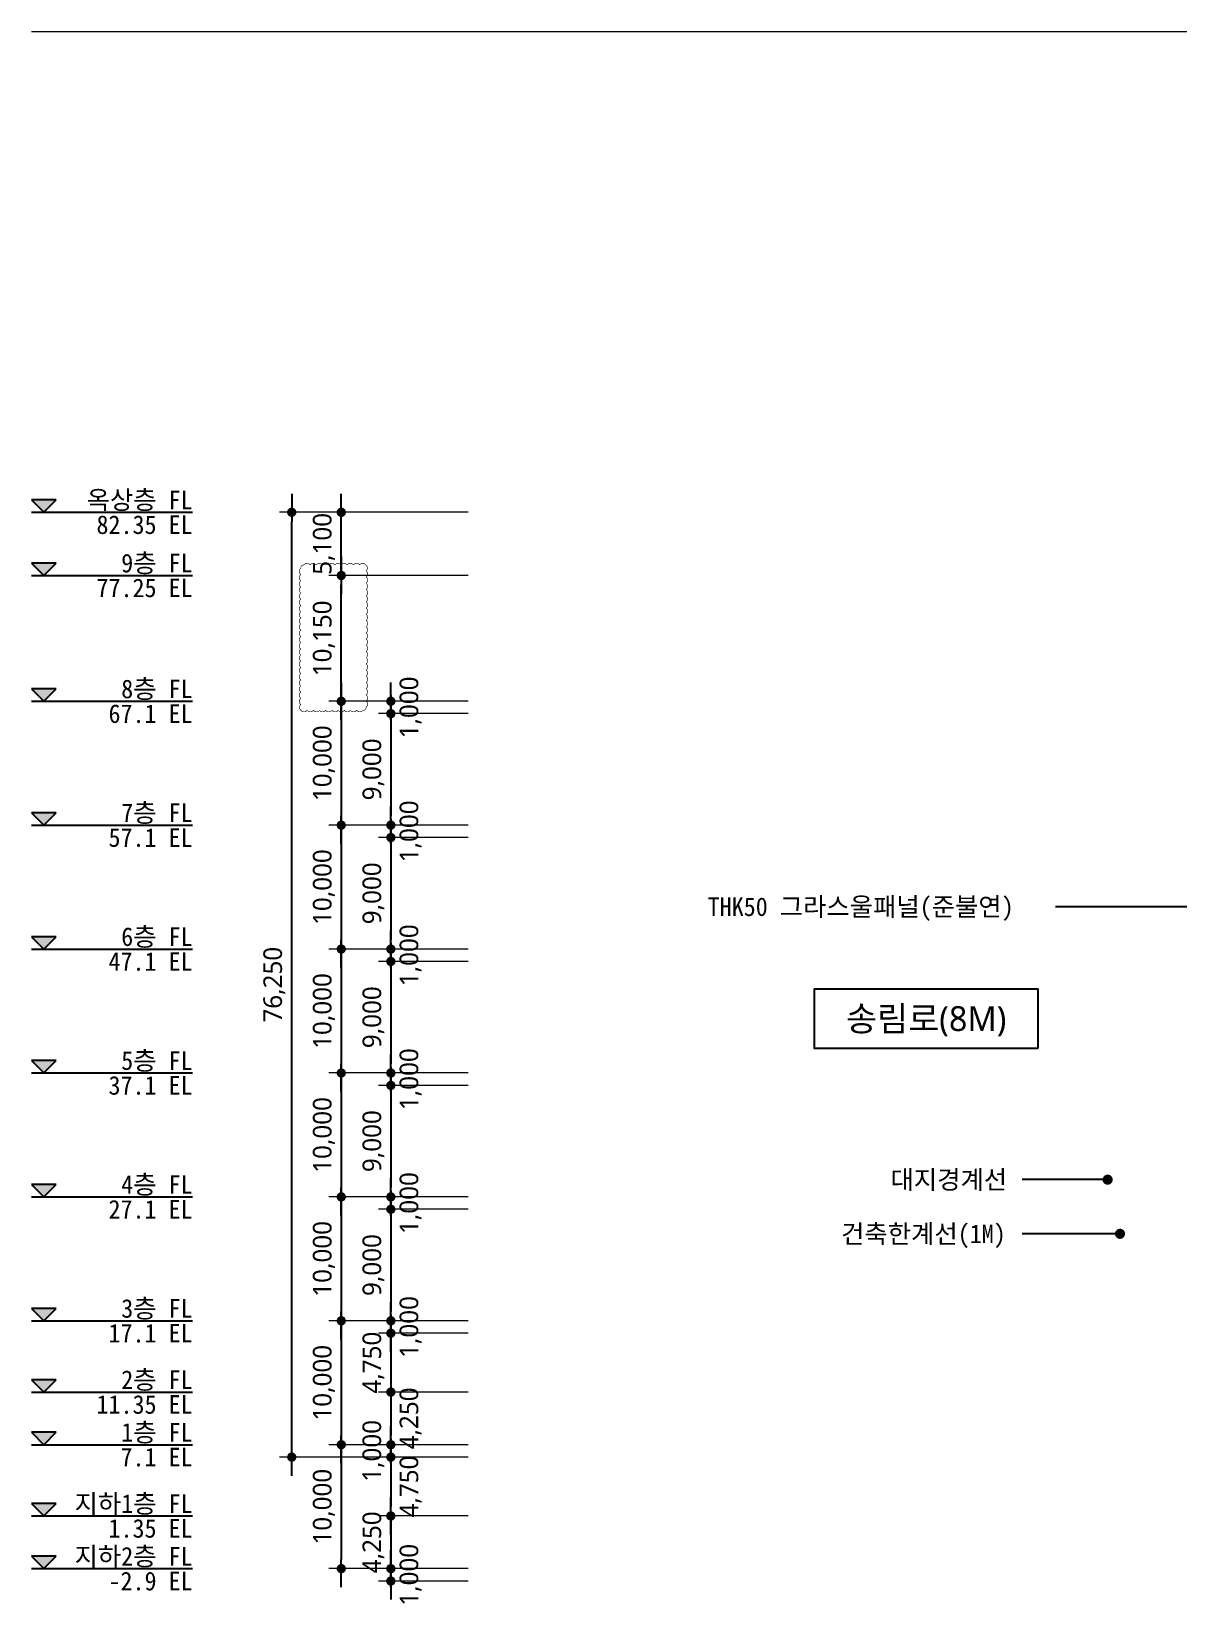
# Model space of a CAD drawing. Header units: millimetres. Extents: x 14450 to 4238925, y 15034 to 1420579.
# Drawn here: x 14450 to 107012, y 21394 to 148500 of the extents above; entities that cross this region are included whole.
import ezdxf
from ezdxf.enums import TextEntityAlignment as Align

# ---------------------------------------------------------------- set-up
doc = ezdxf.new("R2010")
doc.units = ezdxf.units.MM
doc.header["$LTSCALE"] = 5
doc.header["$MEASUREMENT"] = 0
doc.header["$PDSIZE"] = -10
doc.linetypes.add('CEN', pattern=[62, 60, -1, 0, -1])
doc.layers.get('0').update_dxf_attribs({"linetype": 'CONTINUOUS'})
doc.layers.get('Defpoints').update_dxf_attribs({"color": 153, "linetype": 'CONTINUOUS'})
for name, color, linetype, lineweight in [('A-AXIS-LINE', 1, 'CEN', 15), ('A-DIMS', 7, 'CONTINUOUS', 25), ('A-MKXS-LEAD', 7, 'CONTINUOUS', 25), ('A-MKXS-TEXT1', 3, 'CONTINUOUS', 25), ('A-XXXX-SYMB', 7, 'CONTINUOUS', 25), ('A-XXXX-TXT2', 3, 'CONTINUOUS', 25)]:
    doc.layers.add(name, color=color, linetype=linetype, lineweight=lineweight)
doc.layers.add('A-XXXX-NPLT', color=144, linetype='CONTINUOUS', lineweight=15, plot=False)
doc.layers.add('REV-202205', color=20, linetype='CONTINUOUS', lineweight=25, plot=False)
doc.layers.add('ROOM', color=7, linetype='CONTINUOUS')
doc.styles.add('HY울릉도L', font='')
doc.styles.add('돋움체', font='')
doc.styles.add('맑은고딕', font='malgun.ttf')
doc.styles.get('HY울릉도L').set_extended_font_data('HY울릉도L')
doc.styles.get('돋움체').set_extended_font_data('DotumChe')
doc.dimstyles.new('CDIM', dxfattribs={"dimtxt": 3, "dimasz": 1.5, "dimexe": 2, "dimexo": 1, "dimgap": 1, "dimtad": 1, "dimdec": 0, "dimrnd": 0.5, "dimzin": 0, "dimdsep": 32, "dimlunit": 6, "dimtxsty": 'HY울릉도L', "dimblk1": '_CIDOT', "dimblk2": '_CIDOT', "dimsah": 1, "dimcen": 5.5, "dimclrd": 2, "dimclre": 2, "dimclrt": 7, "dimadec": 0, "dimazin": 0, "dimtfac": 1, "dimtdec": 0, "dimtix": 1, "dimtmove": 2, "dimatfit": 1, "dimldrblk": '_CIDOT', "dimfxl": 1, "dimtolj": 1, "dimtzin": 0, "dimlwd": -1, "dimarcsym": 0})

# ---------------------------------------------------------------- blocks, each defined once
blk = doc.blocks.new('_CIDOT')
at = {"color": 0, "linetype": 'ByBlock'}
blk.add_line((2, 0), (-1, 0), dxfattribs=at)
at = {"color": 0, "linetype": 'ByBlock', "const_width": 0.5}
blk.add_lwpolyline([(-0.25, 0, 1), (0.25, 0, 1)], format="xyb", close=True, dxfattribs=at)
blk = doc.blocks.new('*D44')
at = {"layer": 'A-DIMS', "lineweight": -2, "transparency": 16777216}
for p, q in [((4631288, -360969), (4620038, -360969)), ((4631288, -371119), (4620038, -371119))]:
    blk.add_line(p, q, dxfattribs=at)
at = {"layer": 'A-DIMS', "transparency": 16777216}
blk.add_line((4621038, -370369), (4621038, -361719), dxfattribs=at)
at = {"layer": 'Defpoints', "color": 0, "transparency": 16777216}
for p in [(4621038, -360969), (4631788, -360969), (4631788, -371119)]:
    blk.add_point(p, dxfattribs=at)
at = {"layer": 'A-DIMS', "transparency": 16777216, "xscale": 750, "yscale": 750, "zscale": 750}
for p, rotation in [((4621038, -360969), 90), ((4621038, -371119), 270)]:
    blk.add_blockref('_CIDOT', p, dxfattribs=dict(at, rotation=rotation))
at = {"layer": 'A-DIMS', "color": 3, "transparency": 16777216, "insert": (4619633, -366044), "char_height": 1500, "attachment_point": 5, "rotation": 90, "style": '맑은고딕'}
blk.add_mtext('\\A1;10,150', dxfattribs=at)
blk = doc.blocks.new('*D45')
at = {"layer": 'A-DIMS', "lineweight": -2, "transparency": 16777216}
for p, q in [((4631288, -371119), (4620038, -371119)), ((4631288, -381119), (4620038, -381119))]:
    blk.add_line(p, q, dxfattribs=at)
at = {"layer": 'A-DIMS', "transparency": 16777216}
blk.add_line((4621038, -371869), (4621038, -380369), dxfattribs=at)
at = {"layer": 'Defpoints', "color": 0, "transparency": 16777216}
for p in [(4631788, -371119), (4621038, -381119), (4631788, -381119)]:
    blk.add_point(p, dxfattribs=at)
at = {"layer": 'A-DIMS', "transparency": 16777216, "xscale": 750, "yscale": 750, "zscale": 750}
for p, rotation in [((4621038, -371119), 90), ((4621038, -381119), 270)]:
    blk.add_blockref('_CIDOT', p, dxfattribs=dict(at, rotation=rotation))
at = {"layer": 'A-DIMS', "color": 3, "transparency": 16777216, "insert": (4619633, -376119), "char_height": 1500, "attachment_point": 5, "rotation": 90, "style": '맑은고딕'}
blk.add_mtext('\\A1;10,000', dxfattribs=at)
blk = doc.blocks.new('*D46')
at = {"layer": 'A-DIMS', "lineweight": -2, "transparency": 16777216}
for p, q in [((4631288, -381119), (4620038, -381119)), ((4631288, -391119), (4620038, -391119))]:
    blk.add_line(p, q, dxfattribs=at)
at = {"layer": 'A-DIMS', "transparency": 16777216}
blk.add_line((4621038, -381869), (4621038, -390369), dxfattribs=at)
at = {"layer": 'Defpoints', "color": 0, "transparency": 16777216}
for p in [(4631788, -381119), (4621038, -391119), (4631788, -391119)]:
    blk.add_point(p, dxfattribs=at)
at = {"layer": 'A-DIMS', "transparency": 16777216, "xscale": 750, "yscale": 750, "zscale": 750}
for p, rotation in [((4621038, -381119), 90), ((4621038, -391119), 270)]:
    blk.add_blockref('_CIDOT', p, dxfattribs=dict(at, rotation=rotation))
at = {"layer": 'A-DIMS', "color": 3, "transparency": 16777216, "insert": (4619633, -386119), "char_height": 1500, "attachment_point": 5, "rotation": 90, "style": '맑은고딕'}
blk.add_mtext('\\A1;10,000', dxfattribs=at)
blk = doc.blocks.new('*D47')
at = {"layer": 'A-DIMS', "lineweight": -2, "transparency": 16777216}
for p, q in [((4631288, -391119), (4620038, -391119)), ((4631288, -401119), (4620038, -401119))]:
    blk.add_line(p, q, dxfattribs=at)
at = {"layer": 'A-DIMS', "transparency": 16777216}
blk.add_line((4621038, -391869), (4621038, -400369), dxfattribs=at)
at = {"layer": 'Defpoints', "color": 0, "transparency": 16777216}
for p in [(4631788, -391119), (4621038, -401119), (4631788, -401119)]:
    blk.add_point(p, dxfattribs=at)
at = {"layer": 'A-DIMS', "transparency": 16777216, "xscale": 750, "yscale": 750, "zscale": 750}
for p, rotation in [((4621038, -391119), 90), ((4621038, -401119), 270)]:
    blk.add_blockref('_CIDOT', p, dxfattribs=dict(at, rotation=rotation))
at = {"layer": 'A-DIMS', "color": 3, "transparency": 16777216, "insert": (4619633, -396119), "char_height": 1500, "attachment_point": 5, "rotation": 90, "style": '맑은고딕'}
blk.add_mtext('\\A1;10,000', dxfattribs=at)
blk = doc.blocks.new('*D48')
at = {"layer": 'A-DIMS', "lineweight": -2, "transparency": 16777216}
for p, q in [((4631288, -401119), (4620038, -401119)), ((4631288, -411119), (4620038, -411119))]:
    blk.add_line(p, q, dxfattribs=at)
at = {"layer": 'A-DIMS', "transparency": 16777216}
blk.add_line((4621038, -401869), (4621038, -410369), dxfattribs=at)
at = {"layer": 'Defpoints', "color": 0, "transparency": 16777216}
for p in [(4631788, -401119), (4621038, -411119), (4631788, -411119)]:
    blk.add_point(p, dxfattribs=at)
at = {"layer": 'A-DIMS', "transparency": 16777216, "xscale": 750, "yscale": 750, "zscale": 750}
for p, rotation in [((4621038, -401119), 90), ((4621038, -411119), 270)]:
    blk.add_blockref('_CIDOT', p, dxfattribs=dict(at, rotation=rotation))
at = {"layer": 'A-DIMS', "color": 3, "transparency": 16777216, "insert": (4619633, -406119), "char_height": 1500, "attachment_point": 5, "rotation": 90, "style": '맑은고딕'}
blk.add_mtext('\\A1;10,000', dxfattribs=at)
blk = doc.blocks.new('*D49')
at = {"layer": 'A-DIMS', "lineweight": -2, "transparency": 16777216}
for p, q in [((4631288, -411119), (4620038, -411119)), ((4631288, -421119), (4620038, -421119))]:
    blk.add_line(p, q, dxfattribs=at)
at = {"layer": 'A-DIMS', "transparency": 16777216}
blk.add_line((4621038, -411869), (4621038, -420369), dxfattribs=at)
at = {"layer": 'Defpoints', "color": 0, "transparency": 16777216}
for p in [(4631788, -411119), (4621038, -421119), (4631788, -421119)]:
    blk.add_point(p, dxfattribs=at)
at = {"layer": 'A-DIMS', "transparency": 16777216, "xscale": 750, "yscale": 750, "zscale": 750}
for p, rotation in [((4621038, -411119), 90), ((4621038, -421119), 270)]:
    blk.add_blockref('_CIDOT', p, dxfattribs=dict(at, rotation=rotation))
at = {"layer": 'A-DIMS', "color": 3, "transparency": 16777216, "insert": (4619633, -416119), "char_height": 1500, "attachment_point": 5, "rotation": 90, "style": '맑은고딕'}
blk.add_mtext('\\A1;10,000', dxfattribs=at)
blk = doc.blocks.new('*D50')
at = {"layer": 'A-DIMS', "lineweight": -2, "transparency": 16777216}
for p, q in [((4631288, -421119), (4620038, -421119)), ((4631288, -431119), (4620038, -431119))]:
    blk.add_line(p, q, dxfattribs=at)
at = {"layer": 'A-DIMS', "transparency": 16777216}
blk.add_line((4621038, -421869), (4621038, -430369), dxfattribs=at)
at = {"layer": 'Defpoints', "color": 0, "transparency": 16777216}
for p in [(4631788, -421119), (4621038, -431119), (4631788, -431119)]:
    blk.add_point(p, dxfattribs=at)
at = {"layer": 'A-DIMS', "transparency": 16777216, "xscale": 750, "yscale": 750, "zscale": 750}
for p, rotation in [((4621038, -421119), 90), ((4621038, -431119), 270)]:
    blk.add_blockref('_CIDOT', p, dxfattribs=dict(at, rotation=rotation))
at = {"layer": 'A-DIMS', "color": 3, "transparency": 16777216, "insert": (4619633, -426119), "char_height": 1500, "attachment_point": 5, "rotation": 90, "style": '맑은고딕'}
blk.add_mtext('\\A1;10,000', dxfattribs=at)
blk = doc.blocks.new('*D51')
at = {"layer": 'A-DIMS', "lineweight": -2, "transparency": 16777216}
for p, q in [((4631288, -431119), (4620038, -431119)), ((4631288, -441119), (4620038, -441119))]:
    blk.add_line(p, q, dxfattribs=at)
at = {"layer": 'A-DIMS', "transparency": 16777216}
blk.add_line((4621038, -431869), (4621038, -440369), dxfattribs=at)
at = {"layer": 'Defpoints', "color": 0, "transparency": 16777216}
for p in [(4631788, -431119), (4621038, -441119), (4631788, -441119)]:
    blk.add_point(p, dxfattribs=at)
at = {"layer": 'A-DIMS', "transparency": 16777216, "xscale": 750, "yscale": 750, "zscale": 750}
for p, rotation in [((4621038, -431119), 90), ((4621038, -441119), 270)]:
    blk.add_blockref('_CIDOT', p, dxfattribs=dict(at, rotation=rotation))
at = {"layer": 'A-DIMS', "color": 3, "transparency": 16777216, "insert": (4619633, -436119), "char_height": 1500, "attachment_point": 5, "rotation": 90, "style": '맑은고딕'}
blk.add_mtext('\\A1;10,000', dxfattribs=at)
blk = doc.blocks.new('*D52')
at = {"layer": 'A-DIMS', "transparency": 16777216}
for p, q in [((4625038, -370369), (4625038, -369619)), ((4625038, -372119), (4625038, -371119)), ((4625038, -372869), (4625038, -373619))]:
    blk.add_line(p, q, dxfattribs=at)
at = {"layer": 'A-DIMS', "lineweight": -2, "transparency": 16777216}
for p, q in [((4631288, -371119), (4624038, -371119)), ((4631288, -372119), (4624038, -372119))]:
    blk.add_line(p, q, dxfattribs=at)
at = {"layer": 'Defpoints', "color": 0, "transparency": 16777216}
for p in [(4625038, -371119), (4631788, -371119), (4631788, -372119)]:
    blk.add_point(p, dxfattribs=at)
at = {"layer": 'A-DIMS', "transparency": 16777216, "xscale": 750, "yscale": 750, "zscale": 750}
for p, rotation in [((4625038, -371119), 270), ((4625038, -372119), 90)]:
    blk.add_blockref('_CIDOT', p, dxfattribs=dict(at, rotation=rotation))
at = {"layer": 'A-DIMS', "color": 3, "transparency": 16777216, "insert": (4626633, -371619), "char_height": 1500, "attachment_point": 5, "rotation": 90, "style": '맑은고딕'}
blk.add_mtext('\\A1;1,000', dxfattribs=at)
blk = doc.blocks.new('*D53')
at = {"layer": 'A-DIMS', "lineweight": -2, "transparency": 16777216}
for p, q in [((4631288, -372119), (4624038, -372119)), ((4631288, -381119), (4624038, -381119))]:
    blk.add_line(p, q, dxfattribs=at)
at = {"layer": 'A-DIMS', "transparency": 16777216}
blk.add_line((4625038, -372869), (4625038, -380369), dxfattribs=at)
at = {"layer": 'Defpoints', "color": 0, "transparency": 16777216}
for p in [(4631788, -372119), (4625038, -381119), (4631788, -381119)]:
    blk.add_point(p, dxfattribs=at)
at = {"layer": 'A-DIMS', "transparency": 16777216, "xscale": 750, "yscale": 750, "zscale": 750}
for p, rotation in [((4625038, -372119), 90), ((4625038, -381119), 270)]:
    blk.add_blockref('_CIDOT', p, dxfattribs=dict(at, rotation=rotation))
at = {"layer": 'A-DIMS', "color": 3, "transparency": 16777216, "insert": (4623637, -376619), "char_height": 1500, "attachment_point": 5, "rotation": 90, "style": '맑은고딕'}
blk.add_mtext('\\A1;9,000', dxfattribs=at)
blk = doc.blocks.new('*D54')
at = {"layer": 'A-DIMS', "transparency": 16777216}
for p, q in [((4625038, -380369), (4625038, -379619)), ((4625038, -382119), (4625038, -381119)), ((4625038, -382869), (4625038, -383619))]:
    blk.add_line(p, q, dxfattribs=at)
at = {"layer": 'A-DIMS', "lineweight": -2, "transparency": 16777216}
for p, q in [((4631288, -381119), (4624038, -381119)), ((4631288, -382119), (4624038, -382119))]:
    blk.add_line(p, q, dxfattribs=at)
at = {"layer": 'Defpoints', "color": 0, "transparency": 16777216}
for p in [(4625038, -381119), (4631788, -381119), (4631788, -382119)]:
    blk.add_point(p, dxfattribs=at)
at = {"layer": 'A-DIMS', "transparency": 16777216, "xscale": 750, "yscale": 750, "zscale": 750}
for p, rotation in [((4625038, -381119), 270), ((4625038, -382119), 90)]:
    blk.add_blockref('_CIDOT', p, dxfattribs=dict(at, rotation=rotation))
at = {"layer": 'A-DIMS', "color": 3, "transparency": 16777216, "insert": (4626633, -381619), "char_height": 1500, "attachment_point": 5, "rotation": 90, "style": '맑은고딕'}
blk.add_mtext('\\A1;1,000', dxfattribs=at)
blk = doc.blocks.new('*D55')
at = {"layer": 'A-DIMS', "lineweight": -2, "transparency": 16777216}
for p, q in [((4631288, -382119), (4624038, -382119)), ((4631288, -391119), (4624038, -391119))]:
    blk.add_line(p, q, dxfattribs=at)
at = {"layer": 'A-DIMS', "transparency": 16777216}
blk.add_line((4625038, -382869), (4625038, -390369), dxfattribs=at)
at = {"layer": 'Defpoints', "color": 0, "transparency": 16777216}
for p in [(4631788, -382119), (4625038, -391119), (4631788, -391119)]:
    blk.add_point(p, dxfattribs=at)
at = {"layer": 'A-DIMS', "transparency": 16777216, "xscale": 750, "yscale": 750, "zscale": 750}
for p, rotation in [((4625038, -382119), 90), ((4625038, -391119), 270)]:
    blk.add_blockref('_CIDOT', p, dxfattribs=dict(at, rotation=rotation))
at = {"layer": 'A-DIMS', "color": 3, "transparency": 16777216, "insert": (4623637, -386619), "char_height": 1500, "attachment_point": 5, "rotation": 90, "style": '맑은고딕'}
blk.add_mtext('\\A1;9,000', dxfattribs=at)
blk = doc.blocks.new('*D56')
at = {"layer": 'A-DIMS', "transparency": 16777216}
for p, q in [((4625038, -390369), (4625038, -389619)), ((4625038, -392119), (4625038, -391119)), ((4625038, -392869), (4625038, -393619))]:
    blk.add_line(p, q, dxfattribs=at)
at = {"layer": 'A-DIMS', "lineweight": -2, "transparency": 16777216}
for p, q in [((4631288, -391119), (4624038, -391119)), ((4631288, -392119), (4624038, -392119))]:
    blk.add_line(p, q, dxfattribs=at)
at = {"layer": 'Defpoints', "color": 0, "transparency": 16777216}
for p in [(4625038, -391119), (4631788, -391119), (4631788, -392119)]:
    blk.add_point(p, dxfattribs=at)
at = {"layer": 'A-DIMS', "transparency": 16777216, "xscale": 750, "yscale": 750, "zscale": 750}
for p, rotation in [((4625038, -391119), 270), ((4625038, -392119), 90)]:
    blk.add_blockref('_CIDOT', p, dxfattribs=dict(at, rotation=rotation))
at = {"layer": 'A-DIMS', "color": 3, "transparency": 16777216, "insert": (4626633, -391619), "char_height": 1500, "attachment_point": 5, "rotation": 90, "style": '맑은고딕'}
blk.add_mtext('\\A1;1,000', dxfattribs=at)
blk = doc.blocks.new('*D57')
at = {"layer": 'A-DIMS', "lineweight": -2, "transparency": 16777216}
for p, q in [((4631288, -392119), (4624038, -392119)), ((4631288, -401119), (4624038, -401119))]:
    blk.add_line(p, q, dxfattribs=at)
at = {"layer": 'A-DIMS', "transparency": 16777216}
blk.add_line((4625038, -392869), (4625038, -400369), dxfattribs=at)
at = {"layer": 'Defpoints', "color": 0, "transparency": 16777216}
for p in [(4631788, -392119), (4625038, -401119), (4631788, -401119)]:
    blk.add_point(p, dxfattribs=at)
at = {"layer": 'A-DIMS', "transparency": 16777216, "xscale": 750, "yscale": 750, "zscale": 750}
for p, rotation in [((4625038, -392119), 90), ((4625038, -401119), 270)]:
    blk.add_blockref('_CIDOT', p, dxfattribs=dict(at, rotation=rotation))
at = {"layer": 'A-DIMS', "color": 3, "transparency": 16777216, "insert": (4623637, -396619), "char_height": 1500, "attachment_point": 5, "rotation": 90, "style": '맑은고딕'}
blk.add_mtext('\\A1;9,000', dxfattribs=at)
blk = doc.blocks.new('*D58')
at = {"layer": 'A-DIMS', "transparency": 16777216}
for p, q in [((4625038, -400369), (4625038, -399619)), ((4625038, -402119), (4625038, -401119)), ((4625038, -402869), (4625038, -403619))]:
    blk.add_line(p, q, dxfattribs=at)
at = {"layer": 'A-DIMS', "lineweight": -2, "transparency": 16777216}
for p, q in [((4631288, -401119), (4624038, -401119)), ((4631288, -402119), (4624038, -402119))]:
    blk.add_line(p, q, dxfattribs=at)
at = {"layer": 'Defpoints', "color": 0, "transparency": 16777216}
for p in [(4625038, -401119), (4631788, -401119), (4631788, -402119)]:
    blk.add_point(p, dxfattribs=at)
at = {"layer": 'A-DIMS', "transparency": 16777216, "xscale": 750, "yscale": 750, "zscale": 750}
for p, rotation in [((4625038, -401119), 270), ((4625038, -402119), 90)]:
    blk.add_blockref('_CIDOT', p, dxfattribs=dict(at, rotation=rotation))
at = {"layer": 'A-DIMS', "color": 3, "transparency": 16777216, "insert": (4626633, -401619), "char_height": 1500, "attachment_point": 5, "rotation": 90, "style": '맑은고딕'}
blk.add_mtext('\\A1;1,000', dxfattribs=at)
blk = doc.blocks.new('*D59')
at = {"layer": 'A-DIMS', "lineweight": -2, "transparency": 16777216}
for p, q in [((4631288, -402119), (4624038, -402119)), ((4631288, -411119), (4624038, -411119))]:
    blk.add_line(p, q, dxfattribs=at)
at = {"layer": 'A-DIMS', "transparency": 16777216}
blk.add_line((4625038, -402869), (4625038, -410369), dxfattribs=at)
at = {"layer": 'Defpoints', "color": 0, "transparency": 16777216}
for p in [(4631788, -402119), (4625038, -411119), (4631788, -411119)]:
    blk.add_point(p, dxfattribs=at)
at = {"layer": 'A-DIMS', "transparency": 16777216, "xscale": 750, "yscale": 750, "zscale": 750}
for p, rotation in [((4625038, -402119), 90), ((4625038, -411119), 270)]:
    blk.add_blockref('_CIDOT', p, dxfattribs=dict(at, rotation=rotation))
at = {"layer": 'A-DIMS', "color": 3, "transparency": 16777216, "insert": (4623637, -406619), "char_height": 1500, "attachment_point": 5, "rotation": 90, "style": '맑은고딕'}
blk.add_mtext('\\A1;9,000', dxfattribs=at)
blk = doc.blocks.new('*D60')
at = {"layer": 'A-DIMS', "transparency": 16777216}
for p, q in [((4625038, -410369), (4625038, -409619)), ((4625038, -412119), (4625038, -411119)), ((4625038, -412869), (4625038, -413619))]:
    blk.add_line(p, q, dxfattribs=at)
at = {"layer": 'A-DIMS', "lineweight": -2, "transparency": 16777216}
for p, q in [((4631288, -411119), (4624038, -411119)), ((4631288, -412119), (4624038, -412119))]:
    blk.add_line(p, q, dxfattribs=at)
at = {"layer": 'Defpoints', "color": 0, "transparency": 16777216}
for p in [(4625038, -411119), (4631788, -411119), (4631788, -412119)]:
    blk.add_point(p, dxfattribs=at)
at = {"layer": 'A-DIMS', "transparency": 16777216, "xscale": 750, "yscale": 750, "zscale": 750}
for p, rotation in [((4625038, -411119), 270), ((4625038, -412119), 90)]:
    blk.add_blockref('_CIDOT', p, dxfattribs=dict(at, rotation=rotation))
at = {"layer": 'A-DIMS', "color": 3, "transparency": 16777216, "insert": (4626633, -411619), "char_height": 1500, "attachment_point": 5, "rotation": 90, "style": '맑은고딕'}
blk.add_mtext('\\A1;1,000', dxfattribs=at)
blk = doc.blocks.new('*D61')
at = {"layer": 'A-DIMS', "lineweight": -2, "transparency": 16777216}
for p, q in [((4631288, -412119), (4624038, -412119)), ((4631288, -421119), (4624038, -421119))]:
    blk.add_line(p, q, dxfattribs=at)
at = {"layer": 'A-DIMS', "transparency": 16777216}
blk.add_line((4625038, -412869), (4625038, -420369), dxfattribs=at)
at = {"layer": 'Defpoints', "color": 0, "transparency": 16777216}
for p in [(4631788, -412119), (4625038, -421119), (4631788, -421119)]:
    blk.add_point(p, dxfattribs=at)
at = {"layer": 'A-DIMS', "transparency": 16777216, "xscale": 750, "yscale": 750, "zscale": 750}
for p, rotation in [((4625038, -412119), 90), ((4625038, -421119), 270)]:
    blk.add_blockref('_CIDOT', p, dxfattribs=dict(at, rotation=rotation))
at = {"layer": 'A-DIMS', "color": 3, "transparency": 16777216, "insert": (4623637, -416619), "char_height": 1500, "attachment_point": 5, "rotation": 90, "style": '맑은고딕'}
blk.add_mtext('\\A1;9,000', dxfattribs=at)
blk = doc.blocks.new('*D62')
at = {"layer": 'A-DIMS', "transparency": 16777216}
for p, q in [((4625038, -420369), (4625038, -419619)), ((4625038, -422119), (4625038, -421119)), ((4625038, -422869), (4625038, -423619))]:
    blk.add_line(p, q, dxfattribs=at)
at = {"layer": 'A-DIMS', "lineweight": -2, "transparency": 16777216}
for p, q in [((4631288, -421119), (4624038, -421119)), ((4631288, -422119), (4624038, -422119))]:
    blk.add_line(p, q, dxfattribs=at)
at = {"layer": 'Defpoints', "color": 0, "transparency": 16777216}
for p in [(4625038, -421119), (4631788, -421119), (4631788, -422119)]:
    blk.add_point(p, dxfattribs=at)
at = {"layer": 'A-DIMS', "transparency": 16777216, "xscale": 750, "yscale": 750, "zscale": 750}
for p, rotation in [((4625038, -421119), 270), ((4625038, -422119), 90)]:
    blk.add_blockref('_CIDOT', p, dxfattribs=dict(at, rotation=rotation))
at = {"layer": 'A-DIMS', "color": 3, "transparency": 16777216, "insert": (4626633, -421619), "char_height": 1500, "attachment_point": 5, "rotation": 90, "style": '맑은고딕'}
blk.add_mtext('\\A1;1,000', dxfattribs=at)
blk = doc.blocks.new('*D63')
at = {"layer": 'A-DIMS', "transparency": 16777216}
for p, q in [((4625038, -421369), (4625038, -420619)), ((4625038, -422119), (4625038, -426869)), ((4625038, -427619), (4625038, -428369))]:
    blk.add_line(p, q, dxfattribs=at)
at = {"layer": 'A-DIMS', "lineweight": -2, "transparency": 16777216}
for p, q in [((4631288, -422119), (4624038, -422119)), ((4631288, -426869), (4624038, -426869))]:
    blk.add_line(p, q, dxfattribs=at)
at = {"layer": 'Defpoints', "color": 0, "transparency": 16777216}
for p in [(4631788, -422119), (4625038, -426869), (4631788, -426869)]:
    blk.add_point(p, dxfattribs=at)
at = {"layer": 'A-DIMS', "transparency": 16777216, "xscale": 750, "yscale": 750, "zscale": 750}
for p, rotation in [((4625038, -422119), 270), ((4625038, -426869), 90)]:
    blk.add_blockref('_CIDOT', p, dxfattribs=dict(at, rotation=rotation))
at = {"layer": 'A-DIMS', "color": 3, "transparency": 16777216, "insert": (4623637, -424494), "char_height": 1500, "attachment_point": 5, "rotation": 90, "style": '맑은고딕'}
blk.add_mtext('\\A1;4,750', dxfattribs=at)
blk = doc.blocks.new('*D64')
at = {"layer": 'A-DIMS', "transparency": 16777216}
for p, q in [((4625038, -440369), (4625038, -439619)), ((4625038, -442119), (4625038, -441119)), ((4625038, -442869), (4625038, -443619))]:
    blk.add_line(p, q, dxfattribs=at)
at = {"layer": 'A-DIMS', "lineweight": -2, "transparency": 16777216}
for p, q in [((4631288, -441119), (4624038, -441119)), ((4631288, -442119), (4624038, -442119))]:
    blk.add_line(p, q, dxfattribs=at)
at = {"layer": 'Defpoints', "color": 0, "transparency": 16777216}
for p in [(4625038, -441119), (4631788, -441119), (4631788, -442119)]:
    blk.add_point(p, dxfattribs=at)
at = {"layer": 'A-DIMS', "transparency": 16777216, "xscale": 750, "yscale": 750, "zscale": 750}
for p, rotation in [((4625038, -441119), 270), ((4625038, -442119), 90)]:
    blk.add_blockref('_CIDOT', p, dxfattribs=dict(at, rotation=rotation))
at = {"layer": 'A-DIMS', "color": 3, "transparency": 16777216, "insert": (4626633, -441619), "char_height": 1500, "attachment_point": 5, "rotation": 90, "style": '맑은고딕'}
blk.add_mtext('\\A1;1,000', dxfattribs=at)
blk = doc.blocks.new('*D65')
at = {"layer": 'A-DIMS', "transparency": 16777216}
for p, q in [((4621038, -355119), (4621038, -354369)), ((4621038, -360969), (4621038, -355869)), ((4621038, -361719), (4621038, -362469))]:
    blk.add_line(p, q, dxfattribs=at)
at = {"layer": 'A-DIMS', "lineweight": -2, "transparency": 16777216}
for p, q in [((4631288, -355869), (4620038, -355869)), ((4631288, -360969), (4620038, -360969))]:
    blk.add_line(p, q, dxfattribs=at)
at = {"layer": 'Defpoints', "color": 0, "transparency": 16777216}
for p in [(4621038, -355869), (4631788, -355869), (4631788, -360969)]:
    blk.add_point(p, dxfattribs=at)
at = {"layer": 'A-DIMS', "transparency": 16777216, "xscale": 750, "yscale": 750, "zscale": 750}
for p, rotation in [((4621038, -355869), 270), ((4621038, -360969), 90)]:
    blk.add_blockref('_CIDOT', p, dxfattribs=dict(at, rotation=rotation))
at = {"layer": 'A-DIMS', "color": 3, "transparency": 16777216, "insert": (4619633, -358419), "char_height": 1500, "attachment_point": 5, "rotation": 90, "style": '맑은고딕'}
blk.add_mtext('\\A1;5,100', dxfattribs=at)
blk = doc.blocks.new('*D66')
at = {"layer": 'A-DIMS', "lineweight": -2, "transparency": 16777216}
for p, q in [((4631288, -355869), (4616038, -355869)), ((4631288, -432119), (4616038, -432119))]:
    blk.add_line(p, q, dxfattribs=at)
at = {"layer": 'A-DIMS', "transparency": 16777216}
blk.add_line((4617038, -431369), (4617038, -356619), dxfattribs=at)
at = {"layer": 'Defpoints', "color": 0, "transparency": 16777216}
for p in [(4617038, -355869), (4631788, -355869), (4631788, -432119)]:
    blk.add_point(p, dxfattribs=at)
at = {"layer": 'A-DIMS', "transparency": 16777216, "xscale": 750, "yscale": 750, "zscale": 750}
for p, rotation in [((4617038, -355869), 90), ((4617038, -432119), 270)]:
    blk.add_blockref('_CIDOT', p, dxfattribs=dict(at, rotation=rotation))
at = {"layer": 'A-DIMS', "color": 3, "transparency": 16777216, "insert": (4615637, -393994), "char_height": 1500, "attachment_point": 5, "rotation": 90, "style": '맑은고딕'}
blk.add_mtext('\\A1;76,250', dxfattribs=at)
blk = doc.blocks.new('*D67')
at = {"layer": 'A-DIMS', "lineweight": -2, "transparency": 16777216}
for p, q in [((4631288, -426869), (4624038, -426869)), ((4631288, -431119), (4624038, -431119))]:
    blk.add_line(p, q, dxfattribs=at)
at = {"layer": 'A-DIMS', "transparency": 16777216}
blk.add_line((4625038, -427619), (4625038, -430369), dxfattribs=at)
at = {"layer": 'Defpoints', "color": 0, "transparency": 16777216}
for p in [(4631788, -426869), (4625038, -431119), (4631788, -431119)]:
    blk.add_point(p, dxfattribs=at)
at = {"layer": 'A-DIMS', "transparency": 16777216, "xscale": 750, "yscale": 750, "zscale": 750}
for p, rotation in [((4625038, -426869), 90), ((4625038, -431119), 270)]:
    blk.add_blockref('_CIDOT', p, dxfattribs=dict(at, rotation=rotation))
at = {"layer": 'A-DIMS', "color": 3, "transparency": 16777216, "insert": (4626633, -428994), "char_height": 1500, "attachment_point": 5, "rotation": 90, "style": '맑은고딕'}
blk.add_mtext('\\A1;4,250', dxfattribs=at)
blk = doc.blocks.new('*D68')
at = {"layer": 'A-DIMS', "lineweight": -2, "transparency": 16777216}
for p, q in [((4631288, -432119), (4624038, -432119)), ((4631288, -436869), (4624038, -436869))]:
    blk.add_line(p, q, dxfattribs=at)
at = {"layer": 'A-DIMS', "transparency": 16777216}
blk.add_line((4625038, -432869), (4625038, -436119), dxfattribs=at)
at = {"layer": 'Defpoints', "color": 0, "transparency": 16777216}
for p in [(4631788, -432119), (4625038, -436869), (4631788, -436869)]:
    blk.add_point(p, dxfattribs=at)
at = {"layer": 'A-DIMS', "transparency": 16777216, "xscale": 750, "yscale": 750, "zscale": 750}
for p, rotation in [((4625038, -432119), 90), ((4625038, -436869), 270)]:
    blk.add_blockref('_CIDOT', p, dxfattribs=dict(at, rotation=rotation))
at = {"layer": 'A-DIMS', "color": 3, "transparency": 16777216, "insert": (4626633, -434494), "char_height": 1500, "attachment_point": 5, "rotation": 90, "style": '맑은고딕'}
blk.add_mtext('\\A1;4,750', dxfattribs=at)
blk = doc.blocks.new('*D69')
at = {"layer": 'A-DIMS', "transparency": 16777216}
for p, q in [((4625038, -436119), (4625038, -435369)), ((4625038, -436869), (4625038, -441119)), ((4625038, -441869), (4625038, -442619))]:
    blk.add_line(p, q, dxfattribs=at)
at = {"layer": 'A-DIMS', "lineweight": -2, "transparency": 16777216}
for p, q in [((4631288, -436869), (4624038, -436869)), ((4631288, -441119), (4624038, -441119))]:
    blk.add_line(p, q, dxfattribs=at)
at = {"layer": 'Defpoints', "color": 0, "transparency": 16777216}
for p in [(4631788, -436869), (4625038, -441119), (4631788, -441119)]:
    blk.add_point(p, dxfattribs=at)
at = {"layer": 'A-DIMS', "transparency": 16777216, "xscale": 750, "yscale": 750, "zscale": 750}
for p, rotation in [((4625038, -436869), 270), ((4625038, -441119), 90)]:
    blk.add_blockref('_CIDOT', p, dxfattribs=dict(at, rotation=rotation))
at = {"layer": 'A-DIMS', "color": 3, "transparency": 16777216, "insert": (4623637, -438994), "char_height": 1500, "attachment_point": 5, "rotation": 90, "style": '맑은고딕'}
blk.add_mtext('\\A1;4,250', dxfattribs=at)
blk = doc.blocks.new('*D70')
at = {"layer": 'A-DIMS', "transparency": 16777216}
for p, q in [((4625038, -430369), (4625038, -429619)), ((4625038, -431119), (4625038, -432119)), ((4625038, -432869), (4625038, -433619))]:
    blk.add_line(p, q, dxfattribs=at)
at = {"layer": 'A-DIMS', "lineweight": -2, "transparency": 16777216}
for p, q in [((4631288, -431119), (4624038, -431119)), ((4631288, -432119), (4624038, -432119))]:
    blk.add_line(p, q, dxfattribs=at)
at = {"layer": 'Defpoints', "color": 0, "transparency": 16777216}
for p in [(4625038, -432119), (4631788, -431119), (4631788, -432119)]:
    blk.add_point(p, dxfattribs=at)
at = {"layer": 'A-DIMS', "transparency": 16777216, "xscale": 750, "yscale": 750, "zscale": 750}
for p, rotation in [((4625038, -431119), 270), ((4625038, -432119), 90)]:
    blk.add_blockref('_CIDOT', p, dxfattribs=dict(at, rotation=rotation))
at = {"layer": 'A-DIMS', "color": 3, "transparency": 16777216, "insert": (4623633, -431619), "char_height": 1500, "attachment_point": 5, "rotation": 90, "style": '맑은고딕'}
blk.add_mtext('\\A1;1,000', dxfattribs=at)
blk = doc.blocks.new('횡단면도_실명')
at = {"layer": 'A-MKXS-LEAD'}
for p, q in [((111242, 77868), (97088, 77868)), ((101293, 55841), (94405, 55841)), ((102293, 51470), (94405, 51470))]:
    blk.add_line(p, q, dxfattribs=at)
at = {"layer": 'A-MKXS-LEAD', "const_width": 400}
for points in [[(101086, 55861, 1), (101500, 55820, 1)], [(102086, 51491, 1), (102500, 51450, 1)]]:
    blk.add_lwpolyline(points, format="xyb", close=True, dxfattribs=at)
at = {"layer": 'ROOM'}
blk.add_lwpolyline([(95648, 66438), (77648, 66438), (77648, 71238), (95648, 71238)], close=True, dxfattribs=at)
at = {"layer": 'A-MKXS-TEXT1', "style": '돋움체'}
for s, p in [('THK50 그라스울패널(준불연)', (69017, 77868)), ('대지경계선', (83771, 55841)), ('건축한계선(1M)', (79783, 51470))]:
    blk.add_text(s, height=1500, dxfattribs=at).set_placement(p, align=Align.MIDDLE_LEFT)
at = {"layer": 'A-MKXS-TEXT1', "style": '맑은고딕'}
blk.add_text('송림로(8M)', height=2000, dxfattribs=at).set_placement((86648, 68838), align=Align.MIDDLE_CENTER)
blk = doc.blocks.new('axis')
at = {"layer": 'A-XXXX-SYMB'}
for points in [[(4597038.1, -355868.7), (4598038.1, -354868.7), (4596038.1, -354868.7)], [(4597038.1, -360968.7), (4598038.1, -359968.7), (4596038.1, -359968.7)], [(4597038.1, -371118.7), (4598038.1, -370118.7), (4596038.1, -370118.7)], [(4597038.1, -381118.7), (4598038.1, -380118.7), (4596038.1, -380118.7)], [(4597038.1, -391118.7), (4598038.1, -390118.7), (4596038.1, -390118.7)], [(4597038.1, -401118.7), (4598038.1, -400118.7), (4596038.1, -400118.7)], [(4597038.1, -411118.7), (4598038.1, -410118.7), (4596038.1, -410118.7)], [(4597038.1, -421118.7), (4598038.1, -420118.7), (4596038.1, -420118.7)], [(4597038.1, -426868.7), (4598038.1, -425868.7), (4596038.1, -425868.7)], [(4597038.1, -431118.7), (4598038.1, -430118.7), (4596038.1, -430118.7)], [(4597038.1, -436868.7), (4598038.1, -435868.7), (4596038.1, -435868.7)], [(4597038.1, -441118.7), (4598038.1, -440118.7), (4596038.1, -440118.7)]]:
    blk.add_hatch(color=256, dxfattribs=at).paths.add_polyline_path(points)
for p, q in [((4596038.1, -354868.7), (4597038.1, -355868.7)), ((4598038.1, -354868.7), (4596038.1, -354868.7)), ((4596038.1, -355868.7), (4609038.1, -355868.7)), ((4597038.1, -355868.7), (4598038.1, -354868.7)), ((4596038.1, -359968.7), (4597038.1, -360968.7)), ((4598038.1, -359968.7), (4596038.1, -359968.7)), ((4596038.1, -360968.7), (4609038.1, -360968.7)), ((4597038.1, -360968.7), (4598038.1, -359968.7)), ((4596038.1, -370118.7), (4597038.1, -371118.7)), ((4598038.1, -370118.7), (4596038.1, -370118.7)), ((4596038.1, -371118.7), (4609038.1, -371118.7)), ((4597038.1, -371118.7), (4598038.1, -370118.7)), ((4596038.1, -380118.7), (4597038.1, -381118.7)), ((4598038.1, -380118.7), (4596038.1, -380118.7)), ((4596038.1, -381118.7), (4609038.1, -381118.7)), ((4597038.1, -381118.7), (4598038.1, -380118.7)), ((4596038.1, -390118.7), (4597038.1, -391118.7)), ((4598038.1, -390118.7), (4596038.1, -390118.7)), ((4597038.1, -391118.7), (4598038.1, -390118.7)), ((4596038.1, -391118.7), (4609038.1, -391118.7)), ((4596038.1, -400118.7), (4597038.1, -401118.7)), ((4598038.1, -400118.7), (4596038.1, -400118.7)), ((4597038.1, -401118.7), (4598038.1, -400118.7)), ((4596038.1, -401118.7), (4609038.1, -401118.7)), ((4596038.1, -410118.7), (4597038.1, -411118.7)), ((4598038.1, -410118.7), (4596038.1, -410118.7)), ((4597038.1, -411118.7), (4598038.1, -410118.7)), ((4596038.1, -411118.7), (4609038.1, -411118.7)), ((4596038.1, -420118.7), (4597038.1, -421118.7)), ((4598038.1, -420118.7), (4596038.1, -420118.7)), ((4597038.1, -421118.7), (4598038.1, -420118.7)), ((4596038.1, -421118.7), (4609038.1, -421118.7)), ((4596038.1, -425868.7), (4597038.1, -426868.7)), ((4598038.1, -425868.7), (4596038.1, -425868.7)), ((4596038.1, -426868.7), (4609038.1, -426868.7)), ((4597038.1, -426868.7), (4598038.1, -425868.7)), ((4596038.1, -430118.7), (4597038.1, -431118.7)), ((4598038.1, -430118.7), (4596038.1, -430118.7)), ((4597038.1, -431118.7), (4598038.1, -430118.7)), ((4596038.1, -431118.7), (4609038.1, -431118.7)), ((4596038.1, -435868.7), (4597038.1, -436868.7)), ((4598038.1, -435868.7), (4596038.1, -435868.7)), ((4597038.1, -436868.7), (4598038.1, -435868.7)), ((4596038.1, -436868.7), (4609038.1, -436868.7)), ((4596038.1, -440118.7), (4597038.1, -441118.7)), ((4598038.1, -440118.7), (4596038.1, -440118.7)), ((4597038.1, -441118.7), (4598038.1, -440118.7)), ((4596038.1, -441118.7), (4609038.1, -441118.7))]:
    blk.add_line(p, q, dxfattribs=at)
at = {"layer": 'A-XXXX-TXT2', "style": '돋움체'}
for s, p in [('옥상층 FL', (4609038.1, -354868.7)), ('82.35 EL', (4609038.1, -356868.7)), ('9층 FL', (4609038.1, -359968.7)), ('77.25 EL', (4609038.1, -361968.7)), ('8층 FL', (4609038.1, -370118.7)), ('67.1 EL', (4609038.1, -372118.7)), ('7층 FL', (4609038.1, -380118.7)), ('57.1 EL', (4609038.1, -382118.7)), ('6층 FL', (4609038.1, -390118.7)), ('47.1 EL', (4609038.1, -392118.7)), ('5층 FL', (4609038.1, -400118.7)), ('37.1 EL', (4609038.1, -402118.7)), ('4층 FL', (4609038.1, -410118.7)), ('27.1 EL', (4609038.1, -412118.7)), ('3층 FL', (4609038.1, -420118.7)), ('17.1 EL', (4609038.1, -422118.7)), ('2층 FL', (4609038.1, -425868.7)), ('11.35 EL', (4609038.1, -427868.7)), ('1층 FL', (4609038.1, -430118.7)), ('7.1 EL', (4609038.1, -432118.7)), ('지하1층 FL', (4609038.1, -435868.7)), ('1.35 EL', (4609038.1, -437868.7)), ('지하2층 FL', (4609038.1, -440118.7)), ('-2.9 EL', (4609038.1, -442118.7))]:
    blk.add_text(s, height=1500, dxfattribs=at).set_placement(p, align=Align.MIDDLE_RIGHT)
at = {"layer": 'A-DIMS'}
for base, p1, p2, picture, middle in [((4617038.1, -355868.7), (4631788.1, -432118.7), (4631788.1, -355868.7), '*D66', (4615637.2, -393993.7)), ((4621038.1, -355868.7), (4631788.1, -360968.7), (4631788.1, -355868.7), '*D65', (4619633.2, -358418.7)), ((4621038.1, -360968.7), (4631788.1, -371118.7), (4631788.1, -360968.7), '*D44', (4619633.2, -366043.7)), ((4621038.1, -381118.7), (4631788.1, -371118.7), (4631788.1, -381118.7), '*D45', (4619633.2, -376118.7)), ((4625038.1, -381118.7), (4631788.1, -372118.7), (4631788.1, -381118.7), '*D53', (4623637.2, -376618.7)), ((4621038.1, -391118.7), (4631788.1, -381118.7), (4631788.1, -391118.7), '*D46', (4619633.2, -386118.7)), ((4625038.1, -391118.7), (4631788.1, -382118.7), (4631788.1, -391118.7), '*D55', (4623637.2, -386618.7)), ((4621038.1, -401118.7), (4631788.1, -391118.7), (4631788.1, -401118.7), '*D47', (4619633.2, -396118.7)), ((4625038.1, -401118.7), (4631788.1, -392118.7), (4631788.1, -401118.7), '*D57', (4623637.2, -396618.7)), ((4621038.1, -411118.7), (4631788.1, -401118.7), (4631788.1, -411118.7), '*D48', (4619633.2, -406118.7)), ((4625038.1, -411118.7), (4631788.1, -402118.7), (4631788.1, -411118.7), '*D59', (4623637.2, -406618.7)), ((4621038.1, -421118.7), (4631788.1, -411118.7), (4631788.1, -421118.7), '*D49', (4619633.2, -416118.7)), ((4625038.1, -421118.7), (4631788.1, -412118.7), (4631788.1, -421118.7), '*D61', (4623637.2, -416618.7)), ((4621038.1, -431118.7), (4631788.1, -421118.7), (4631788.1, -431118.7), '*D50', (4619633.2, -426118.7)), ((4625038.1, -426868.7), (4631788.1, -422118.7), (4631788.1, -426868.7), '*D63', (4623637.2, -424493.7)), ((4625038.1, -432118.7), (4631788.1, -431118.7), (4631788.1, -432118.7), '*D70', (4623633.2, -431618.7)), ((4621038.1, -441118.7), (4631788.1, -431118.7), (4631788.1, -441118.7), '*D51', (4619633.2, -436118.7)), ((4625038.1, -441118.7), (4631788.1, -436868.7), (4631788.1, -441118.7), '*D69', (4623637.2, -438993.7))]:
    dim = blk.add_linear_dim(base=base, p1=p1, p2=p2, angle=270, dimstyle='CDIM', override={"dimscale": 500, "dimtxsty": '맑은고딕', "dimclrd": 256, "dimclre": 256, "dimclrt": 3}, dxfattribs=at)
    dim.commit()
    dim.dimension.update_dxf_attribs({"geometry": picture, "text_midpoint": middle})
for base, p1, p2, picture, middle in [((4625038.1, -371118.7), (4631788.1, -372118.7), (4631788.1, -371118.7), '*D52', (4626633.2, -371618.7)), ((4625038.1, -381118.7), (4631788.1, -382118.7), (4631788.1, -381118.7), '*D54', (4626633.2, -381618.7)), ((4625038.1, -391118.7), (4631788.1, -392118.7), (4631788.1, -391118.7), '*D56', (4626633.2, -391618.7)), ((4625038.1, -401118.7), (4631788.1, -402118.7), (4631788.1, -401118.7), '*D58', (4626633.2, -401618.7)), ((4625038.1, -411118.7), (4631788.1, -412118.7), (4631788.1, -411118.7), '*D60', (4626633.2, -411618.7)), ((4625038.1, -421118.7), (4631788.1, -422118.7), (4631788.1, -421118.7), '*D62', (4626633.2, -421618.7)), ((4625038.1, -431118.7), (4631788.1, -426868.7), (4631788.1, -431118.7), '*D67', (4626633.2, -428993.7)), ((4625038.1, -436868.7), (4631788.1, -432118.7), (4631788.1, -436868.7), '*D68', (4626633.2, -434493.7)), ((4625038.1, -441118.7), (4631788.1, -442118.7), (4631788.1, -441118.7), '*D64', (4626633.2, -441618.7))]:
    dim = blk.add_linear_dim(base=base, p1=p1, p2=p2, angle=270, dimstyle='CDIM', override={"dimscale": 500, "dimtxsty": '맑은고딕', "dimclrd": 256, "dimclre": 256, "dimclrt": 3}, dxfattribs=at)
    dim.commit()
    dim.dimension.update_dxf_attribs({"geometry": picture, "text_midpoint": middle, "dimtype": 160})

msp = doc.modelspace()

# ---------------------------------------------------------------- linework, layer by layer
at = {"layer": 'A-XXXX-NPLT'}
msp.add_line((14450, 148500), (373825, 148500), dxfattribs=at)
at = {"layer": 'REV-202205', "const_width": 50}
msp.add_lwpolyline([(36191.1, 93723.8, 0.52056705), (36691.1, 93723.8, 0.52056705), (37191.1, 93723.8, 0.52056705), (37691.1, 93723.8, 0.52056705), (38191.1, 93723.8, 0.52056705), (38691.1, 93723.8, 0.52056705), (39191.1, 93723.8, 0.52056705), (39691.1, 93723.8, 0.52056705), (40191.1, 93723.8, 0.52056705), (40691.1, 93723.8, 0.52056705), (41191.1, 93723.8, 0.52056705), (41447.9, 93966.9, 0.52056705), (41447.9, 94466.9, 0.52056705), (41447.9, 94966.9, 0.52056705), (41447.9, 95466.9, 0.52056705), (41447.9, 95966.9, 0.52056705), (41447.9, 96466.9, 0.52056705), (41447.9, 96966.9, 0.52056705), (41447.9, 97466.9, 0.52056705), (41447.9, 97966.9, 0.52056705), (41447.9, 98466.9, 0.52056705), (41447.9, 98966.9, 0.52056705), (41447.9, 99466.9, 0.52056705), (41447.9, 99966.9, 0.52056705), (41447.9, 100466.9, 0.52056705), (41447.9, 100966.9, 0.52056705), (41447.9, 101466.9, 0.52056705), (41447.9, 101966.9, 0.52056705), (41447.9, 102466.9, 0.52056705), (41447.9, 102966.9, 0.52056705), (41447.9, 103466.9, 0.52056705), (41447.9, 103966.9, 0.52056705), (41447.9, 104466.9, 0.52056705), (41447.9, 104966.9, 0.52056705), (41427, 105446, 0.52056705), (40927, 105446, 0.52056705), (40427, 105446, 0.52056705), (39927, 105446, 0.52056705), (39427, 105446, 0.52056705), (38927, 105446, 0.52056705), (38427, 105446, 0.52056705), (37927, 105446, 0.52056705), (37427, 105446, 0.52056705), (36927, 105446, 0.52056705), (36427, 105446, 0.52056705), (36191.1, 105181.9, 0.52056705), (36191.1, 104681.9, 0.52056705), (36191.1, 104181.9, 0.52056705), (36191.1, 103681.9, 0.52056705), (36191.1, 103181.9, 0.52056705), (36191.1, 102681.9, 0.52056705), (36191.1, 102181.9, 0.52056705), (36191.1, 101681.9, 0.52056705), (36191.1, 101181.9, 0.52056705), (36191.1, 100681.9, 0.52056705), (36191.1, 100181.9, 0.52056705), (36191.1, 99681.9, 0.52056705), (36191.1, 99181.9, 0.52056705), (36191.1, 98681.9, 0.52056705), (36191.1, 98181.9, 0.52056705), (36191.1, 97681.9, 0.52056705), (36191.1, 97181.9, 0.52056705), (36191.1, 96681.9, 0.52056705), (36191.1, 96181.9, 0.52056705), (36191.1, 95681.9, 0.52056705), (36191.1, 95181.9, 0.52056705), (36191.1, 94681.9, 0.52056705), (36191.1, 94181.9, 0.52056705)], format="xyb", close=True, dxfattribs=at)

# ---------------------------------------------------------------- block references
msp.add_blockref('횡단면도_실명', (0, 0))
at = {"layer": 'A-AXIS-LINE'}
msp.add_blockref('axis', (-4581588.1, 465568.7), dxfattribs=at)

doc.saveas('drawing.dxf')
